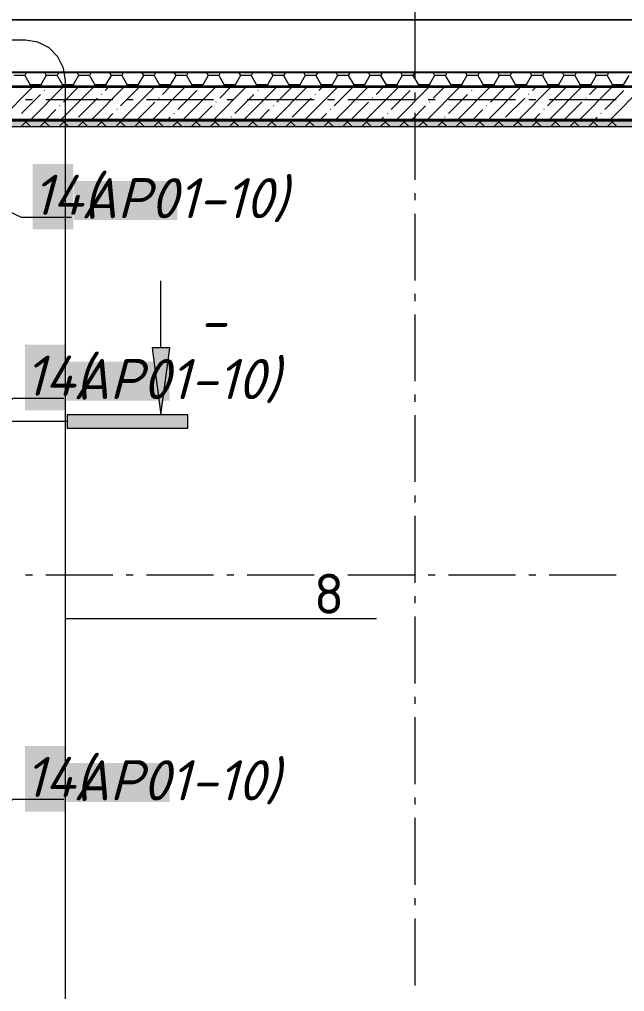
# Model space of a CAD drawing. Header units: millimetres. Extents: x -81576 to 1046824, y -248937 to 691537.
# Drawn here: x 123829 to 128354, y 675675 to 682943 of the extents above; entities that cross this region are included whole.
import ezdxf

# ---------------------------------------------------------------- set-up
doc = ezdxf.new("R2010")
doc.units = ezdxf.units.MM
doc.layers.add('PDF _Геометрия', color=7, linetype='Continuous', true_color=0x1d1d1d)
doc.layers.add('PDF _Сплошная заливка', color=7, linetype='Continuous', true_color=0xffffff)
doc.layers.add('PDF _Текст', color=7, linetype='Continuous')
doc.styles.add('PDF ISOCPEUR', font='isocpeur.ttf')
doc.styles.add('PDF ISOCPEUR Italic', font='isocpeui.ttf')

msp = doc.modelspace()

# ---------------------------------------------------------------- hatches: boundary and pattern name
at = {"layer": 'PDF _Сплошная заливка', "true_color": 0x636466, "transparency": 33554559}
msp.add_hatch(color=251, dxfattribs=at).paths.add_polyline_path([(128436, 682141.1), (128436, 682191.1), (123586, 682191.1), (123586, 682141.1)])

# ---------------------------------------------------------------- linework, layer by layer
at = {"layer": 'PDF _Геометрия', "color": 7, "lineweight": 9}
for points in [[(126786, 682996.6), (126786, 682496.6)], [(132485.7, 682443.1), (117089.4, 682443.1)], [(132485.7, 682441.1), (117089.4, 682441.1)], [(126786, 682396.6), (126786, 682343.7)], [(123926.1, 682341.1), (123873.2, 682341.1)], [(124526.1, 682341.1), (124026.1, 682341.1)], [(124679.1, 682341.1), (124626.1, 682341.1)], [(125279.1, 682341.1), (124779.1, 682341.1)], [(125432, 682341.1), (125379.1, 682341.1)], [(126032, 682341.1), (125532, 682341.1)], [(126184.9, 682341.1), (126132, 682341.1)], [(126784.9, 682341.1), (126284.9, 682341.1)], [(126937.8, 682341.1), (126884.9, 682341.1)], [(127537.8, 682341.1), (127037.8, 682341.1)], [(127690.7, 682341.1), (127637.8, 682341.1)], [(128290.7, 682341.1), (127790.7, 682341.1)], [(126786, 682243.7), (126786, 681743.7)], [(126786, 681643.7), (126786, 681590.8)], [(126786, 681490.8), (126786, 680990.8)], [(124886.7, 680487.7), (124886.7, 680987.7)], [(126786, 680890.8), (126786, 680837.9)], [(126786, 680737.9), (126786, 680237.9)], [(126786, 680137.9), (126786, 680084.9)], [(126786, 679984.9), (126786, 679484.9)], [(126786, 679384.9), (126786, 679332)], [(126786, 679232), (126786, 678732)], [(123873.2, 678790.8), (123926.1, 678790.8)], [(124026.1, 678790.8), (124526.1, 678790.8)], [(124626.1, 678790.8), (124679.1, 678790.8)], [(124779.1, 678790.8), (125279.1, 678790.8)], [(125379.1, 678790.8), (125432, 678790.8)], [(125532, 678790.8), (126032, 678790.8)], [(126132, 678790.8), (126184.9, 678790.8)], [(126284.9, 678790.8), (126784.9, 678790.8)], [(126884.9, 678790.8), (126937.8, 678790.8)], [(127037.8, 678790.8), (127537.8, 678790.8)], [(127637.8, 678790.8), (127690.7, 678790.8)], [(127790.7, 678790.8), (128290.7, 678790.8)], [(126786, 678632), (126786, 678579.1)], [(126786, 678479.1), (126786, 677979.1)], [(126786, 677879.1), (126786, 677826.2)], [(126786, 677726.2), (126786, 677226.2)], [(126786, 677126.2), (126786, 677073.3)], [(126786, 676973.3), (126786, 676473.3)], [(126786, 676373.3), (126786, 676320.3)], [(126786, 676220.4), (126786, 675720.3)]]:
    msp.add_lwpolyline(points, dxfattribs=at)
for points in [[(201544, 682941.1), (96896, 682941.1), (96896, 651568.6), (96896, 682941.1)], [(124173.6, 682486.9), (124158.9, 682579.6), (124116.3, 682663.2), (124050, 682729.6), (123966.3, 682772.2), (123873.6, 682786.9), (120857.7, 682786.9), (120765, 682772.2), (120681.3, 682729.6), (120614.9, 682663.2), (120572.3, 682579.6), (120557.7, 682486.9), (120557.7, 674443.9), (120572.3, 674351.2), (120614.9, 674267.6), (120681.3, 674201.2), (120765, 674158.6), (120857.7, 674143.9), (123873.6, 674143.9), (123966.3, 674158.6), (124050, 674201.2), (124116.3, 674267.6), (124158.9, 674351.2), (124173.6, 674443.9)], [(124820.9, 680487.7), (124886.7, 679987.7), (124952.5, 680487.7)], [(124186.7, 679887.7), (125086.7, 679887.7), (125086.7, 679987.7), (124186.7, 679987.7)]]:
    msp.add_lwpolyline(points, close=True, dxfattribs=at)
at = {"layer": 'PDF _Геометрия', "color": 7, "lineweight": 13}
for points in [[(97276, 669786.1), (97276, 682551.1), (97386, 682551.1), (201086, 682551.1), (201196, 682551.1), (201196, 637747.2)], [(132485.7, 682543.1), (117089.4, 682543.1)], [(134261, 673241.1), (134261, 682141.1), (132286, 682141.1), (132286, 681891.1), (132236, 681891.1), (131486, 681891.1), (131486, 681941.1), (131486, 682141.1), (129136, 682141.1), (129136, 681791.1), (129086, 681791.1), (128436, 681791.1), (128436, 681841.1), (128436, 682141.1), (123586, 682141.1), (123586, 675791.1), (123536, 675791.1)]]:
    msp.add_lwpolyline(points, dxfattribs=at)
at = {"layer": 'PDF _Геометрия', "lineweight": 9}
for points in [[(123879, 682543.1), (123868.2, 682524.4)], [(124018.6, 682543.1), (124029.5, 682524.3)], [(124121, 682543.1), (124110.1, 682524.4)], [(124260.6, 682543.1), (124271.4, 682524.3)], [(124362.9, 682543.1), (124352.1, 682524.4)], [(124502.5, 682543.1), (124513.4, 682524.3)], [(124604.8, 682543.1), (124594, 682524.4)], [(124744.4, 682543.1), (124755.3, 682524.3)], [(124846.8, 682543.1), (124835.9, 682524.4)], [(124986.4, 682543.1), (124997.2, 682524.3)], [(125088.7, 682543.1), (125077.9, 682524.4)], [(125228.3, 682543.1), (125239.2, 682524.3)], [(125330.7, 682543.1), (125319.8, 682524.4)], [(125470.3, 682543.1), (125481.1, 682524.3)], [(125572.6, 682543.1), (125561.8, 682524.4)], [(125712.2, 682543.1), (125723, 682524.3)], [(125814.5, 682543.1), (125803.7, 682524.4)], [(125954.1, 682543.1), (125965, 682524.3)], [(126056.5, 682543.1), (126045.6, 682524.4)], [(126196.1, 682543.1), (126206.9, 682524.3)], [(126298.4, 682543.1), (126287.6, 682524.4)], [(126438, 682543.1), (126448.8, 682524.3)], [(126540.3, 682543.1), (126529.5, 682524.4)], [(126679.9, 682543.1), (126690.8, 682524.3)], [(126782.3, 682543.1), (126771.4, 682524.4)], [(126921.9, 682543.1), (126932.7, 682524.3)], [(127024.2, 682543.1), (127013.4, 682524.4)], [(127163.8, 682543.1), (127174.6, 682524.3)], [(127266.1, 682543.1), (127255.3, 682524.4)], [(127405.7, 682543.1), (127416.6, 682524.3)], [(127508.1, 682543.1), (127497.2, 682524.4)], [(127647.7, 682543.1), (127658.5, 682524.3)], [(127750, 682543.1), (127739.2, 682524.4)], [(127889.6, 682543.1), (127900.4, 682524.3)], [(127991.9, 682543.1), (127981.1, 682524.4)], [(128131.5, 682543.1), (128142.4, 682524.3)], [(128233.9, 682543.1), (128223, 682524.4)], [(123868.2, 682524.3), (123787.6, 682524.3)], [(123868.2, 682524.3), (123908.5, 682454.5)], [(124029.5, 682524.4), (123989.2, 682454.5)], [(124110.1, 682524.3), (124029.5, 682524.3)], [(124110.1, 682524.3), (124150.4, 682454.5)], [(124271.4, 682524.4), (124231.1, 682454.5)], [(124352.1, 682524.3), (124271.4, 682524.3)], [(124352.1, 682524.3), (124392.4, 682454.5)], [(124513.4, 682524.4), (124473, 682454.5)], [(124594, 682524.3), (124513.4, 682524.3)], [(124594, 682524.3), (124634.3, 682454.5)], [(124755.3, 682524.4), (124715, 682454.5)], [(124835.9, 682524.3), (124755.3, 682524.3)], [(124835.9, 682524.3), (124876.3, 682454.5)], [(124997.2, 682524.4), (124956.9, 682454.5)], [(125077.9, 682524.3), (124997.2, 682524.3)], [(125077.9, 682524.3), (125118.2, 682454.5)], [(125239.2, 682524.4), (125198.8, 682454.5)], [(125319.8, 682524.3), (125239.2, 682524.3)], [(125319.8, 682524.3), (125360.1, 682454.5)], [(125481.1, 682524.4), (125440.8, 682454.5)], [(125561.7, 682524.3), (125481.1, 682524.3)], [(125561.7, 682524.3), (125602.1, 682454.5)], [(125723, 682524.4), (125682.7, 682454.5)], [(125803.7, 682524.3), (125723, 682524.3)], [(125803.7, 682524.3), (125844, 682454.5)], [(125965, 682524.4), (125924.7, 682454.5)], [(126045.6, 682524.3), (125965, 682524.3)], [(126045.6, 682524.3), (126085.9, 682454.5)], [(126206.9, 682524.4), (126166.6, 682454.5)], [(126287.6, 682524.3), (126206.9, 682524.3)], [(126287.5, 682524.3), (126327.9, 682454.5)], [(126448.8, 682524.4), (126408.5, 682454.5)], [(126529.5, 682524.3), (126448.8, 682524.3)], [(126529.5, 682524.3), (126569.8, 682454.5)], [(126690.8, 682524.4), (126650.5, 682454.5)], [(126771.4, 682524.3), (126690.8, 682524.3)], [(126771.4, 682524.3), (126811.7, 682454.5)], [(126932.7, 682524.4), (126892.4, 682454.5)], [(127013.4, 682524.3), (126932.7, 682524.3)], [(127013.3, 682524.3), (127053.7, 682454.5)], [(127174.7, 682524.4), (127134.3, 682454.5)], [(127255.3, 682524.3), (127174.7, 682524.3)], [(127255.3, 682524.3), (127295.6, 682454.5)], [(127416.6, 682524.4), (127376.3, 682454.5)], [(127497.2, 682524.3), (127416.6, 682524.3)], [(127497.2, 682524.3), (127537.5, 682454.5)], [(127658.5, 682524.4), (127618.2, 682454.5)], [(127739.2, 682524.3), (127658.5, 682524.3)], [(127739.2, 682524.3), (127779.5, 682454.5)], [(127900.5, 682524.4), (127860.1, 682454.5)], [(127981.1, 682524.3), (127900.5, 682524.3)], [(127981.1, 682524.3), (128021.4, 682454.5)], [(128142.4, 682524.4), (128102.1, 682454.5)], [(128223, 682524.3), (128142.4, 682524.3)], [(128223, 682524.3), (128263.3, 682454.5)], [(128384.3, 682524.4), (128344, 682454.5)], [(123930.4, 682441.1), (123680.4, 682191.1)], [(123908.5, 682454.5), (123901.9, 682443.1)], [(123989.2, 682454.5), (123908.5, 682454.5)], [(124158.5, 682441.1), (123908.5, 682191.1)], [(123989.2, 682454.5), (123995.7, 682443.1)], [(124016.8, 682413.4), (124014.4, 682411.1)], [(124044.5, 682441.1), (124042.9, 682439.6)], [(124386.6, 682441.1), (124136.6, 682191.1)], [(124150.5, 682454.5), (124143.9, 682443.1)], [(124231.1, 682454.5), (124150.5, 682454.5)], [(124272.6, 682441.1), (124157, 682325.5)], [(124231.1, 682454.5), (124237.7, 682443.1)], [(124614.7, 682441.1), (124364.7, 682191.1)], [(124392.4, 682454.5), (124385.8, 682443.1)], [(124473, 682454.5), (124392.4, 682454.5)], [(124500.7, 682441.1), (124470.6, 682411.1)], [(124473, 682454.5), (124479.6, 682443.1)], [(124727.2, 682439.6), (124584.7, 682297)], [(124842.8, 682441.1), (124592.8, 682191.1)], [(124634.3, 682454.5), (124627.8, 682443.1)], [(124715, 682454.5), (124634.3, 682454.5)], [(124715, 682454.5), (124721.5, 682443.1)], [(125070.9, 682441.1), (124820.9, 682191.1)], [(124876.3, 682454.5), (124869.7, 682443.1)], [(124956.9, 682454.5), (124876.3, 682454.5)], [(124956.9, 682441.1), (124898.3, 682382.6)], [(124956.9, 682454.5), (124963.5, 682443.1)], [(125154.9, 682411.1), (125012.4, 682268.5)], [(125299, 682441.1), (125049, 682191.1)], [(125118.2, 682454.5), (125111.6, 682443.1)], [(125198.8, 682454.5), (125118.2, 682454.5)], [(125185, 682441.1), (125183.4, 682439.6)], [(125198.8, 682454.5), (125205.4, 682443.1)], [(125527.1, 682441.1), (125277.1, 682191.1)], [(125413.1, 682441.1), (125326, 682354)], [(125360.1, 682454.5), (125353.6, 682443.1)], [(125440.8, 682454.5), (125360.1, 682454.5)], [(125440.8, 682454.5), (125447.3, 682443.1)], [(125755.2, 682441.1), (125505.2, 682191.1)], [(125602.1, 682454.5), (125595.5, 682443.1)], [(125682.7, 682454.5), (125602.1, 682454.5)], [(125613.5, 682413.4), (125611.1, 682411.1)], [(125641.2, 682441.1), (125639.6, 682439.6)], [(125682.7, 682454.5), (125689.3, 682443.1)], [(125983.3, 682441.1), (125733.3, 682191.1)], [(125869.3, 682441.1), (125753.7, 682325.5)], [(125844, 682454.5), (125837.4, 682443.1)], [(125924.7, 682454.5), (125844, 682454.5)], [(125924.6, 682454.5), (125931.2, 682443.1)], [(126211.4, 682441.1), (125961.4, 682191.1)], [(126097.4, 682441.1), (126067.3, 682411.1)], [(126085.9, 682454.5), (126079.4, 682443.1)], [(126166.6, 682454.5), (126085.9, 682454.5)], [(126166.6, 682454.5), (126173.1, 682443.1)], [(126323.9, 682439.6), (126181.4, 682297)], [(126439.5, 682441.1), (126189.5, 682191.1)], [(126327.9, 682454.5), (126321.3, 682443.1)], [(126408.5, 682454.5), (126327.9, 682454.5)], [(126408.5, 682454.5), (126415.1, 682443.1)], [(126667.6, 682441.1), (126417.6, 682191.1)], [(126553.6, 682441.1), (126495, 682382.6)], [(126569.8, 682454.5), (126563.2, 682443.1)], [(126650.5, 682454.5), (126569.8, 682454.5)], [(126751.6, 682411.1), (126609.1, 682268.5)], [(126895.7, 682441.1), (126645.7, 682191.1)], [(126650.4, 682454.5), (126657, 682443.1)], [(126781.7, 682441.1), (126780.1, 682439.6)], [(126811.8, 682454.5), (126805.2, 682443.1)], [(126892.4, 682454.5), (126811.7, 682454.5)], [(127123.8, 682441.1), (126873.8, 682191.1)], [(126892.4, 682454.5), (126899, 682443.1)], [(127009.8, 682441.1), (126922.7, 682354)], [(127053.7, 682454.5), (127047.1, 682443.1)], [(127134.3, 682454.5), (127053.7, 682454.5)], [(127351.9, 682441.1), (127101.9, 682191.1)], [(127134.3, 682454.5), (127140.9, 682443.1)], [(127210.2, 682413.4), (127207.8, 682411.1)], [(127237.9, 682441.1), (127236.3, 682439.6)], [(127295.6, 682454.5), (127289, 682443.1)], [(127376.3, 682454.5), (127295.6, 682454.5)], [(127580, 682441.1), (127330, 682191.1)], [(127466, 682441.1), (127350.4, 682325.5)], [(127376.2, 682454.5), (127382.8, 682443.1)], [(127537.6, 682454.5), (127531, 682443.1)], [(127618.2, 682454.5), (127537.6, 682454.5)], [(127808.1, 682441.1), (127558.1, 682191.1)], [(127618.2, 682454.5), (127624.8, 682443.1)], [(127694.1, 682441.1), (127664, 682411.1)], [(127779.5, 682454.5), (127772.9, 682443.1)], [(127920.6, 682439.6), (127778.1, 682297)], [(127860.1, 682454.5), (127779.5, 682454.5)], [(128036.2, 682441.1), (127786.2, 682191.1)], [(127860.1, 682454.5), (127866.7, 682443.1)], [(128264.3, 682441.1), (128014.3, 682191.1)], [(128021.4, 682454.5), (128014.8, 682443.1)], [(128102.1, 682454.5), (128021.4, 682454.5)], [(128150.3, 682441.1), (128091.7, 682382.6)], [(128102.1, 682454.5), (128108.6, 682443.1)], [(128348.3, 682411.1), (128205.7, 682268.5)], [(128242.4, 682191.1), (128492.4, 682441.1), (128486, 682434.7)], [(128263.4, 682454.5), (128256.8, 682443.1)], [(128344, 682454.5), (128263.4, 682454.5)], [(128344, 682454.5), (128350.6, 682443.1)], [(123985.9, 682382.6), (123843.4, 682240)], [(124413.6, 682354), (124271, 682211.5)], [(124444.5, 682384.9), (124442.1, 682382.6)], [(124841.3, 682325.5), (124706.9, 682191.1)], [(124872.2, 682356.4), (124869.8, 682354)], [(125299.9, 682327.9), (125297.5, 682325.5)], [(125582.6, 682382.6), (125440.1, 682240)], [(126010.3, 682354), (125867.7, 682211.5)], [(126041.2, 682384.9), (126038.8, 682382.6)], [(126438, 682325.5), (126303.6, 682191.1)], [(126468.9, 682356.4), (126466.5, 682354)], [(126896.6, 682327.9), (126894.2, 682325.5)], [(127179.3, 682382.6), (127036.7, 682240)], [(127607, 682354), (127464.4, 682211.5)], [(127637.9, 682384.9), (127635.5, 682382.6)], [(128034.7, 682325.5), (127900.3, 682191.1)], [(128065.6, 682356.4), (128063.2, 682354)], [(124100, 682268.5), (124022.6, 682191.1)], [(124130.9, 682299.4), (124128.5, 682297)], [(124558.5, 682270.9), (124556.2, 682268.5)], [(124986.2, 682242.4), (124983.9, 682240)], [(125269, 682297), (125163.1, 682191.1)], [(125696.7, 682268.5), (125619.3, 682191.1)], [(125727.5, 682299.4), (125725.2, 682297)], [(126155.2, 682270.9), (126152.9, 682268.5)], [(126582.9, 682242.4), (126580.5, 682240)], [(126865.7, 682297), (126759.8, 682191.1)], [(127293.4, 682268.5), (127216, 682191.1)], [(127324.2, 682299.4), (127321.9, 682297)], [(127751.9, 682270.9), (127749.5, 682268.5)], [(128179.6, 682242.4), (128177.2, 682240)], [(123890.2, 682191.1), (123840.2, 682141.1)], [(123865.1, 682191.1), (123915.1, 682141.1)], [(124031.6, 682191.1), (123981.6, 682141.1)], [(124006.5, 682191.1), (124056.5, 682141.1)], [(124173, 682191.1), (124123, 682141.1)], [(124147.9, 682191.1), (124197.9, 682141.1)], [(124314.4, 682191.1), (124264.4, 682141.1)], [(124289.3, 682191.1), (124339.3, 682141.1)], [(124455.9, 682191.1), (124405.9, 682141.1)], [(124430.8, 682191.1), (124480.8, 682141.1)], [(124527.7, 682240), (124478.8, 682191.1)], [(124597.3, 682191.1), (124547.3, 682141.1)], [(124572.2, 682191.1), (124622.2, 682141.1)], [(124738.7, 682191.1), (124688.7, 682141.1)], [(124713.6, 682191.1), (124763.6, 682141.1)], [(124880.1, 682191.1), (124830.1, 682141.1)], [(124855, 682191.1), (124905, 682141.1)], [(124955.3, 682211.5), (124935, 682191.1)], [(125021.5, 682191.1), (124971.5, 682141.1)], [(124996.5, 682191.1), (125046.5, 682141.1)], [(125163, 682191.1), (125113, 682141.1)], [(125137.9, 682191.1), (125187.9, 682141.1)], [(125304.4, 682191.1), (125254.4, 682141.1)], [(125279.3, 682191.1), (125329.3, 682141.1)], [(125445.8, 682191.1), (125395.8, 682141.1)], [(125413.9, 682213.9), (125411.5, 682211.5)], [(125420.7, 682191.1), (125470.7, 682141.1)], [(125587.2, 682191.1), (125537.2, 682141.1)], [(125562.1, 682191.1), (125612.1, 682141.1)], [(125728.6, 682191.1), (125678.6, 682141.1)], [(125703.6, 682191.1), (125753.6, 682141.1)], [(125870.1, 682191.1), (125820.1, 682141.1)], [(125845, 682191.1), (125895, 682141.1)], [(126011.5, 682191.1), (125961.5, 682141.1)], [(125986.4, 682191.1), (126036.4, 682141.1)], [(126124.3, 682240), (126075.5, 682191.1)], [(126152.9, 682191.1), (126102.9, 682141.1)], [(126127.8, 682191.1), (126177.8, 682141.1)], [(126294.3, 682191.1), (126244.3, 682141.1)], [(126269.2, 682191.1), (126319.2, 682141.1)], [(126435.8, 682191.1), (126385.8, 682141.1)], [(126410.7, 682191.1), (126460.7, 682141.1)], [(126577.2, 682191.1), (126527.2, 682141.1)], [(126552, 682211.5), (126531.7, 682191.1)], [(126552.1, 682191.1), (126602.1, 682141.1)], [(126718.6, 682191.1), (126668.6, 682141.1)], [(126693.5, 682191.1), (126743.5, 682141.1)], [(126860, 682191.1), (126810, 682141.1)], [(126834.9, 682191.1), (126884.9, 682141.1)], [(127001.4, 682191.1), (126951.4, 682141.1)], [(126976.4, 682191.1), (127026.4, 682141.1)], [(127010.6, 682213.9), (127008.2, 682211.5)], [(127142.9, 682191.1), (127092.9, 682141.1)], [(127117.8, 682191.1), (127167.8, 682141.1)], [(127284.3, 682191.1), (127234.3, 682141.1)], [(127259.2, 682191.1), (127309.2, 682141.1)], [(127425.7, 682191.1), (127375.7, 682141.1)], [(127400.6, 682191.1), (127450.6, 682141.1)], [(127567.1, 682191.1), (127517.1, 682141.1)], [(127542, 682191.1), (127592, 682141.1)], [(127708.5, 682191.1), (127658.5, 682141.1)], [(127721, 682240), (127672.2, 682191.1)], [(127683.5, 682191.1), (127733.5, 682141.1)], [(127850, 682191.1), (127800, 682141.1)], [(127824.9, 682191.1), (127874.9, 682141.1)], [(127991.4, 682191.1), (127941.4, 682141.1)], [(127966.3, 682191.1), (128016.3, 682141.1)], [(128132.8, 682191.1), (128082.8, 682141.1)], [(128107.7, 682191.1), (128157.7, 682141.1)], [(128148.7, 682211.5), (128128.4, 682191.1)], [(128274.2, 682191.1), (128224.2, 682141.1)], [(128249.1, 682191.1), (128299.1, 682141.1)]]:
    msp.add_lwpolyline(points, dxfattribs=at)
at = {"layer": 'PDF _Геометрия', "color": 7, "lineweight": 35}
for points in [[(117089.4, 682441.1), (132485.7, 682441.1)], [(128436, 682191.1), (123586, 682191.1), (122836, 682191.1)]]:
    msp.add_lwpolyline(points, dxfattribs=at)
at = {"layer": 'PDF _Геометрия', "color": 7, "lineweight": 40}
msp.add_lwpolyline([(123586, 682191.1), (128436, 682191.1), (128486, 682191.1)], dxfattribs=at)
at = {"layer": 'PDF _Геометрия', "color": 174, "lineweight": 9, "true_color": 0x0000a0}
for points in [[(123406.8, 681670.2), (123840.8, 681465), (124218.6, 681465)], [(123389.7, 679748.3), (123782.6, 680112.7), (124160.4, 680112.7)], [(124173.6, 678465.4), (125697.6, 678465.4)], [(123401.1, 676873.1), (123782.6, 677112.7), (124160.4, 677112.7)]]:
    msp.add_lwpolyline(points, dxfattribs=at)
at = {"layer": 'PDF _Геометрия', "color": 8, "lineweight": 9, "true_color": 0x808080}
msp.add_lwpolyline([(124186.7, 679937.7), (104278.8, 679937.7)], dxfattribs=at)
at = {"layer": 'PDF _Геометрия', "color": 174, "lineweight": 20, "true_color": 0x0000a0}
msp.add_lwpolyline([(125697.6, 678465.4), (126497.6, 678465.4)], dxfattribs=at)
at = {"layer": 'PDF _Сплошная заливка', "lineweight": 9, "transparency": 33554559}
for points in [[(123927.8, 681863), (124231.4, 681863), (123927.8, 681373.5), (124231.4, 681373.5)], [(124236.5, 681735.7), (124290.1, 681735.7), (124236.5, 681444.7), (124290.1, 681444.7)], [(124290.1, 681735.7), (124528.2, 681735.7), (124290.1, 681444.7), (124528.2, 681444.7)], [(124528.2, 681735.7), (125010.4, 681735.7), (124528.2, 681444.7), (125010.4, 681444.7)], [(123869.6, 680510.6), (124173.2, 680510.6), (123869.6, 680021.1), (124173.2, 680021.1)], [(124178.3, 680383.4), (124231.9, 680383.4), (124178.3, 680092.3), (124231.9, 680092.3)], [(124231.9, 680383.4), (124470, 680383.4), (124231.9, 680092.3), (124470, 680092.3)], [(124470, 680383.4), (124952.2, 680383.4), (124470, 680092.3), (124952.2, 680092.3)], [(123869.6, 677510.6), (124173.2, 677510.6), (123869.6, 677021.1), (124173.2, 677021.1)], [(124178.3, 677383.3), (124231.9, 677383.3), (124178.3, 677092.3), (124231.9, 677092.3)], [(124231.9, 677383.3), (124470, 677383.3), (124231.9, 677092.3), (124470, 677092.3)], [(124470, 677383.3), (124952.2, 677383.3), (124470, 677092.3), (124952.2, 677092.3)]]:
    msp.add_solid(points, dxfattribs=at)
at = {"layer": 'PDF _Сплошная заливка', "color": 7, "lineweight": 9, "transparency": 33554559}
for points in [[(124820.9, 680487.7), (124886.7, 679987.7), (124952.5, 680487.7)], [(124186.7, 679887.7), (125086.7, 679887.7), (124186.7, 679987.7), (125086.7, 679987.7)]]:
    msp.add_solid(points, dxfattribs=at)

# ---------------------------------------------------------------- texts
at = {"layer": 'PDF _Текст', "char_height": 300, "attachment_point": 4}
for s, insert, style in [('14(', (123927.8, 681616.9), 'PDF ISOCPEUR Italic'), ('АР01-10)', (124290.1, 681592.1), 'PDF ISOCPEUR Italic'), ('-', (125168.5, 680689.8), 'PDF ISOCPEUR Italic'), ('14(', (123869.6, 680264.5), 'PDF ISOCPEUR Italic'), ('АР01-10)', (124231.9, 680239.7), 'PDF ISOCPEUR Italic'), ('8', (126030.1, 678649.4), 'PDF ISOCPEUR'), ('14(', (123869.6, 677264.5), 'PDF ISOCPEUR Italic'), ('АР01-10)', (124231.9, 677239.7), 'PDF ISOCPEUR Italic')]:
    msp.add_mtext(s, dxfattribs=dict(at, insert=insert, style=style))

doc.saveas('drawing.dxf')
